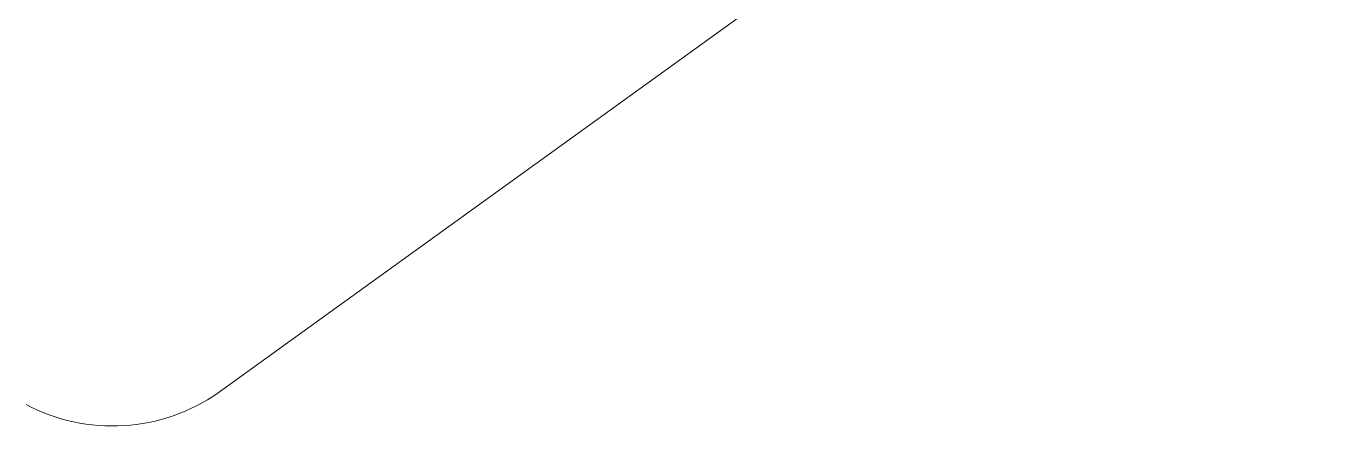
# Model space of a CAD drawing. Header units: inches. Extents: x -4 to 147, y -1 to 99.
# Drawn here: x 140.34 to 142.968, y 36.336 to 37.143 of the extents above; entities that cross this region are included whole.
import ezdxf

# ---------------------------------------------------------------- set-up
doc = ezdxf.new("R2010")
doc.units = ezdxf.units.IN
doc.layers.add('ZANO_R', color=7, linetype='Continuous', lineweight=0)

msp = doc.modelspace()

# ---------------------------------------------------------------- linework, layer by layer
at = {"layer": 'ZANO_R'}
for p, q in [((144.22091, 38.92355), (140.72759, 36.40259)), ((140.72759, 36.4026), (140.71698, 36.39549)), ((140.351, 36.37301), (140.3396, 36.37876)), ((140.68378, 36.3764), (140.6723, 36.3708)), ((140.69506, 36.38238), (140.68378, 36.3764)), ((140.70613, 36.38875), (140.69506, 36.38238)), ((140.71698, 36.39549), (140.70613, 36.38875)), ((140.36259, 36.36764), (140.351, 36.37301)), ((140.37436, 36.36268), (140.36259, 36.36764)), ((140.38629, 36.35812), (140.37436, 36.36268)), ((140.39837, 36.35397), (140.38629, 36.35812)), ((140.41058, 36.35023), (140.39837, 36.35397)), ((140.42291, 36.34691), (140.41058, 36.35023)), ((140.61241, 36.34884), (140.60003, 36.3457)), ((140.62467, 36.35241), (140.61241, 36.34884)), ((140.63681, 36.3564), (140.62467, 36.35241)), ((140.6488, 36.36079), (140.63681, 36.3564)), ((140.66063, 36.36559), (140.6488, 36.36079)), ((140.6723, 36.3708), (140.66063, 36.36559)), ((140.43535, 36.34402), (140.42291, 36.34691)), ((140.44788, 36.34155), (140.43535, 36.34402)), ((140.46049, 36.33951), (140.44788, 36.34155)), ((140.47316, 36.3379), (140.46049, 36.33951)), ((140.48588, 36.33673), (140.47316, 36.3379)), ((140.49863, 36.33599), (140.48588, 36.33673)), ((140.5114, 36.33568), (140.49863, 36.33599)), ((140.52417, 36.33581), (140.5114, 36.33568)), ((140.53693, 36.33638), (140.52417, 36.33581)), ((140.54966, 36.33738), (140.53693, 36.33638)), ((140.56235, 36.33881), (140.54966, 36.33738)), ((140.57499, 36.34068), (140.56235, 36.33881)), ((140.58755, 36.34297), (140.57499, 36.34068)), ((140.60003, 36.3457), (140.58755, 36.34297))]:
    msp.add_line(p, q, dxfattribs=at)

doc.saveas('drawing.dxf')
